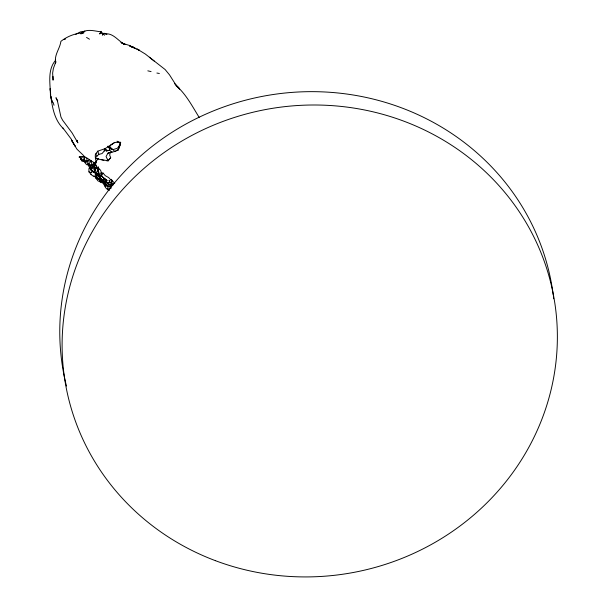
<?xml version="1.0" encoding="UTF-8"?>
<svg xmlns="http://www.w3.org/2000/svg" width="607" height="607" viewBox="0 0 607 607"><rect width="100%" height="100%" fill="white"/><g stroke="black" fill="none" stroke-linecap="round" stroke-linejoin="round"><path stroke-width="0.91" d="M96.323 160.195L95.436 163.89L98.455 170.802L98.706 173.23L97.545 169.361L98.736 172.32L98.455 170.802L96.642 168.139L94.904 167.373L94.51 165.749L95.003 163.594L94.146 162.585L91.3 161.014L86.998 161.219L84.631 160.142L84.677 156.788L81.596 156.955M94.616 171.083L94.806 167.782L94.229 166.364L94.153 169.285L91.74 167.889L88.918 168.526L88.933 171.849L91.323 174.619M55.571 60.085L55.313 63.583L55.912 61.702L53.378 68.432L52.634 73.075L53.059 80.162L53.029 76.452M95.572 160.142L95.936 157.092L98.827 154.368L102.022 153.586L104.229 151.029L104.442 148.92L105.102 148.639L107.416 150.582L109.617 150.263L112.029 152.114L114.844 151.5L118.236 149.997L120.307 144.762M102.591 33.21L102.363 35.274L103.395 34.212L102.591 33.21L104.616 35.244M95.451 172.517L95.147 170.931L96.225 166.804M110.937 186.243L110.853 185.029L110.937 186.243L110.269 186.789L108.85 186.622L110.269 186.789M96.543 173.708L96.983 171.166M114.776 142.395L111.422 144.694L114.776 142.395L120.649 142.357L120.118 144.36L117.47 148.214L112.97 149.633L110.52 147.698L110.299 148.806L112.97 149.633L114.844 151.5L115.861 150.976M101.68 32.801L100.724 33.226L101.119 31.321L99.874 33.78L100.982 32.839L102.052 32.861M108.494 184.24L107.871 186.061L106.953 186.076L106.286 184.187M98.182 168.708L99.04 168.951L98.182 168.708L98.546 167.259L98.273 168.776L100.527 170.043L101.399 172.684L101.483 175.916L99.161 176.637L96.179 175.476L96.422 178.708L97.848 180.795L103.175 183.268L104.912 186.311L104.73 184.642L105.269 184.02L105.345 187.472L107.651 189.665L109.548 190.272M108.122 160.87L106.073 156.53L107.978 153.146L112.029 152.114L110.383 152.258L109.662 155.089L110.686 157.577L108.122 160.87L101.415 159.535M98.455 170.802L98.281 171.478L97.864 170.18M118.236 149.997L119.883 144.739M98.865 176.038L96.012 173.071L90.746 169.763L89.244 167.115L91.012 168.799L90.746 169.763L92.431 170.87L91.505 172.707L88.933 171.849M112.773 185.234L113.57 184.065L111.453 184.278L112.432 180.84L111.233 179.293L111.453 184.278L110.322 185.56M119.435 146.477L120.649 142.357L118.441 142.281L116.992 141.219L119.958 142.789L120.649 142.357M104.229 151.029L105.102 148.639L97.795 151.151L95.405 154.413L95.253 155.961L95.428 158.283L103.858 160.423M107.651 189.665L107.378 188.86L108.334 186.326L109.761 186.197M106.961 160.931L107.591 159.269M91.505 172.707L92.431 170.87L90.921 169.725L90.481 168.01M95.238 167.304L90.838 166.219L89.009 164.922L86.589 164.664L84.153 161.697L81.695 160.817L79.896 156.925L84.677 156.788L89.532 159.603L91.3 161.014L91.968 165.423L94.51 165.749M85.602 162.023L83.713 160.536L81.695 160.817L79.896 156.925L83.144 160.377L84.677 156.788M95.269 163.928L95.952 161.545L96.179 162.987L91.968 165.423L88.698 163.89L86.998 161.219L86.877 158.116M94.153 172.449L94.335 172.031L95.261 173.299L96.012 173.071L96.976 174.338M101.483 175.916L103.107 173.124L101.399 172.684L98.417 174.452L96.665 174.421M100.724 33.226L100.982 32.839L99.73 33.931M91.968 165.423L94.146 162.585M55.472 60.396C47.786 69.41 49.941 82.089 50.419 93L50.404 92.484L50.449 95.769L52.323 102.166L51.474 99.336M105.846 148.07L109.943 146.128L111.483 144.216L109.639 146.272M108.41 160.286L110.686 157.577M88.698 163.89L91.3 161.014M96.422 160.847L98.455 158.685M96.999 174.034L98.82 172.494M96.794 153.298L95.405 154.413L97.583 155.893M81.05 33.742L82.279 32.778L80.625 33.681M116.529 150.551L118.547 149.254M86.998 161.219L89.532 159.603M75.754 34.318L80.45 31.867L84.881 31.223L82.112 32.338C87.803 28.719 94.753 31.139 100.914 31.822M91.74 167.889L93.607 166.743M80.336 157.205L79.32 157.296L80.488 157.456L80.89 159.095M64.198 39.531L65.609 38.985M93.531 172.35L94.335 172.031M107.978 153.146L110.383 152.258M93.888 175.696L102.371 181.963L105.368 185.165L107.871 186.061L105.201 184.217L103.691 181.061L101.938 179.315L106.073 182.608M80.913 33.84L84.024 32.695C75.526 33.218 67.567 36.109 60.905 41.337C60.002 48.477 54.342 54.554 55.548 61.96M106.953 186.076L106.4 184.809L105.368 185.165L108.334 186.326M105.466 148.89L104.442 148.92L106.24 150.961L107.416 150.582M111.453 184.278L114.738 183.306L112.432 180.84M94.806 167.782L97.37 167.115M95.815 178.496L96.369 178.367M106.24 150.961L109.617 150.263L109.025 146.955L107.743 146.317L109.943 146.128M83.144 160.377L84.631 160.142M107.378 188.86L110.808 188.61M104.882 33.878C112.925 32.793 117.659 40.267 123.813 43.932L122.227 43.044L125.156 44.432L122.751 43.385L129.124 45.35L135.095 48.12L129.997 46.147M108.85 186.622L110.497 186.789M105.201 184.217L106.4 184.771M95.428 158.283L97.697 158.586M79.32 157.296L80.488 157.456L79.115 156.947L80.154 157.653M156.887 73.037L159.36 73.47M147.827 70.837L151.075 71.596M108.183 182.631L106.969 182.305L111.324 182.889L111.324 180.438L108.63 177.54L105.261 175.666L103.107 173.124M132.098 46.8L129.837 46.102L139.564 50.373L136.78 48.856M88.053 164.884L89.29 165.423M103.926 33.18L106.915 34.417M104.078 178.17L106.551 179.998L98.296 174.042C104.275 175.704 104.859 183.428 110.55 185.272L108.312 184.308L106.02 182.29M125.27 44.599L123.175 43.651L125.171 44.577M106.4 184.809L96.574 177.214L95.162 173.845L97.833 175.135L100.208 177.851M120.914 42.444L124.321 44.121M98.592 174.262L100.914 175.689M137.319 49.152L145.278 54.008L165.127 69.539L169.497 74.851L175.317 84.032L179.664 89.077L175.962 85.61M121.886 43.036L123.509 43.886M86.293 162.691L83.713 160.536M86.535 37.422L89.464 39.212M93.561 172.077L92.272 170.719M103.448 180.598L101.308 179.24L100.185 177.419L101.308 179.24L98.137 175.78L95.162 173.845M123.585 43.841L121.385 42.369L124.094 44.197M105.618 179.361L107.393 180.575M102.371 181.963L104.123 183.17M99.229 179.452L101.437 181.045L97.977 178.101M96.361 174.057L97.833 175.135M90.853 174.399L93.561 176.379L96.574 177.214L96.399 176.106M149.352 57.202L154.33 61.163M98.137 175.78L100.314 177.859M83.91 155.855L76.952 149.163L72.119 141.363M87.4 163.495L88.47 164.444M110.52 147.698L112.348 149.436M107.743 146.317L110.299 148.806L109.025 146.955M98.842 178.564L100.565 180.294M174.505 83.561L178.966 88.205L177.646 86.945C186.827 95.572 192.715 107.022 199.308 117.614M90.989 169.05L92.886 171.075M103.691 181.061L104.791 182.267M110.239 186.781L111.187 187.958M94.297 169.148L95.276 170.362M108.312 184.308L102.97 177.13M94.646 167.335L95.534 168.556M95.064 164.201L95.952 165.681M95.071 176.288L96.422 178.708L103.562 179.619L100.345 182.085L99.161 176.637M71.482 140.058L75.124 146.097L71.952 140.649M89.244 164.55L90.929 167.737M57.764 100.861L55.965 97.719L57.483 101.187L60.95 117.022L62.604 120.194L72.096 132.91L77.886 142.85L76.922 140.278M72.62 141.833L71.102 138.912L63.014 128.069L63.583 128.821C54.66 120.527 52.361 107.879 50.806 96.308M106.217 181.523L106.832 182.753M88.303 165.119L89.13 166.834M110.004 182.935L109.101 180.4L109.943 183.124M53.082 102.363L54.023 105.269M97.795 151.151L98.827 154.368M76.914 140.369L77.415 142L77.127 140.505M91.012 168.799L91.437 170.294M50.813 96.156L51.307 98.539M110.436 184.164L110.702 186.053M98.448 166.872L98.804 169.505M50.715 95.428L50.176 88.569L50.609 93.159M119.958 142.789L120.118 144.36M66.451 386.044A247.997 235.592 -9.9 0 1 263.84 96.088A247.997 235.592 -9.9 0 1 553.235 295.093M553.463 296.922A247.997 235.592 -9.9 0 1 553.675 298.758M133.608 47.361L131.195 46.451L134.382 47.695L133.608 47.361M215.356 560.648A247.997 235.592 -9.9 0 0 555.2 305.7A247.997 235.592 -9.9 0 0 158.655 156.53A247.997 235.592 -9.9 0 0 215.356 560.648"/></g></svg>
